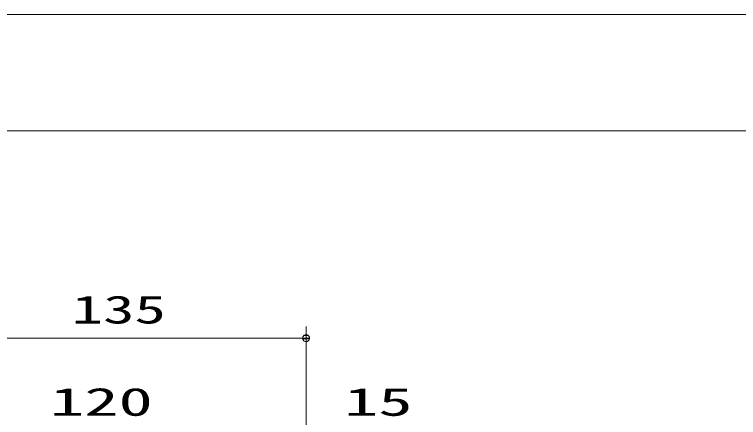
# Model space of a CAD drawing. Units: millimetres on the paper. Extents: x -305 to 305, y -152 to 152.
# Drawn here: x 39.2 to 101.4, y 113.9 to 148.5 of the extents above; entities that cross this region are included whole.
import ezdxf
from ezdxf.enums import TextEntityAlignment as Align

# ---------------------------------------------------------------- set-up
doc = ezdxf.new("R2010")
doc.units = ezdxf.units.MM
for name, color, linetype, lineweight in [('0-1_RV', 7, 'Continuous', 9), ('0-2_0', 7, 'Continuous', 9), ('0-6_図面枠', 3, 'Continuous', 9), ('0-7_DEFPOINTS', 7, 'Continuous', 9)]:
    doc.layers.add(name, color=color, linetype=linetype, lineweight=lineweight)
doc.styles.add('ＭＳ ゴシック', font='')
doc.styles.get('ＭＳ ゴシック').set_extended_font_data('MS Gothic')

# ---------------------------------------------------------------- blocks, each defined once
blk = doc.blocks.new('_DOTSMALL')
at = {"layer": '0-2_0'}
for p, q in [((0.0746, 0.1), (-0.0746, 0.1)), ((0.1223, -0.0248), (-0.1223, -0.0248))]:
    blk.add_line(p, q, dxfattribs=at)
for points in [[(0.125, 0), (0.124, 0.0157), (0.1211, 0.0311), (0.1162, 0.046), (0.1095, 0.0602), (0.1011, 0.0735), (0.0911, 0.0856), (0.0797, 0.0963), (0.067, 0.1055), (0.0532, 0.1131), (0.0386, 0.1189), (0.0234, 0.1228), (0.0078, 0.1248), (-0.0078, 0.1248), (-0.0234, 0.1228), (-0.0386, 0.1189), (-0.0532, 0.1131), (-0.067, 0.1055), (-0.0797, 0.0963), (-0.0911, 0.0856), (-0.1011, 0.0735), (-0.1095, 0.0602), (-0.1162, 0.046), (-0.1211, 0.0311), (-0.124, 0.0157), (-0.125, 0), (0, 0)], [(-0.125, 0), (-0.124, -0.0157), (-0.1211, -0.0311), (-0.1162, -0.046), (-0.1095, -0.0602), (-0.1011, -0.0735), (-0.0911, -0.0856), (-0.0797, -0.0963), (-0.067, -0.1055), (-0.0532, -0.1131), (-0.0386, -0.1189), (-0.0234, -0.1228), (-0.0078, -0.1248), (0.0078, -0.1248), (0.0234, -0.1228), (0.0386, -0.1189), (0.0532, -0.1131), (0.067, -0.1055), (0.0797, -0.0963), (0.0911, -0.0856), (0.1011, -0.0735), (0.1095, -0.0602), (0.1162, -0.046), (0.1211, -0.0311), (0.124, -0.0157), (0.125, 0), (0, 0)]]:
    blk.add_lwpolyline(points, close=True, dxfattribs=at)

msp = doc.modelspace()

# ---------------------------------------------------------------- linework, layer by layer
at = {"layer": '0-1_RV'}
for p, q in [((64.212, 93.464), (64.212, 121.678)), ((64.212, 120.678), (30.461, 120.678))]:
    msp.add_line(p, q, dxfattribs=at)
at = {"layer": '0-6_図面枠'}
msp.add_lwpolyline([(-291.017, -138.498), (108.983, -138.498), (108.983, 138.502), (-291.017, 138.502)], close=True, dxfattribs=at)
at = {"layer": '0-7_DEFPOINTS'}
msp.add_line((118.983, 148.502), (-301.017, 148.502), dxfattribs=at)

# ---------------------------------------------------------------- block references
at = {"layer": '0-1_RV', "xscale": 2.32, "yscale": 2.32}
msp.add_blockref('_DOTSMALL', (64.212, 120.678), dxfattribs=at)

# ---------------------------------------------------------------- texts
at = {"layer": '0-1_RV', "style": 'ＭＳ ゴシック'}
for s, width, p in [('135', 1.65, (44.077, 121.215)), ('120', 1.8, (42.211, 113.283)), ('15', 1.8, (67.475, 113.283))]:
    msp.add_text(s, height=2.405, dxfattribs=dict(at, width=width)).set_placement(p, align=Align.BOTTOM_LEFT)

doc.saveas('drawing.dxf')
